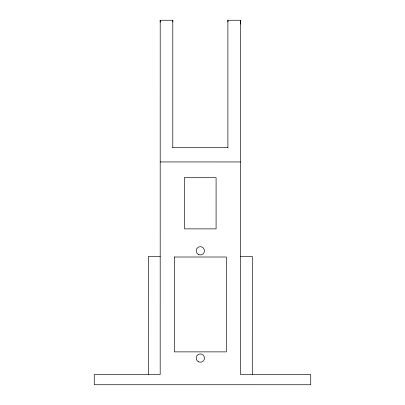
<?xml version="1.0" encoding="UTF-8"?>
<svg xmlns="http://www.w3.org/2000/svg" width="405" height="405" viewBox="0 0 405 405"><rect width="100%" height="100%" fill="white"/><g stroke="black" fill="none" stroke-linecap="round" stroke-linejoin="round"><path stroke-width="0.61" d="M148.367 374.503L148.377 256.421L160.188 256.421M160.203 22.098L160.203 20.25L172.798 20.25L172.798 21.921M172.798 20.25L172.788 147.698M240.499 24.037L240.499 20.255L227.904 20.255L227.893 147.698M240.499 20.255L240.479 374.514L310.736 374.514L310.736 384.75L94.264 384.735L94.264 374.503L160.183 374.503L160.203 20.25M252.285 374.514L252.295 256.426L240.484 256.426M172.793 147.354L227.899 147.359M160.198 161.949L240.494 161.959M227.904 20.255L227.904 21.926M174.363 257.013L174.352 351.874L226.314 351.879L226.319 257.013L174.363 257.013M184.604 177.704L184.599 228.871L216.088 228.876L216.093 177.704L184.604 177.704M198.268 361.655A4.131 4.131 0 0 0 204.464 358.076A4.131 4.131 0 0 0 198.268 354.496A4.131 4.131 0 0 0 198.268 361.655M198.273 254.391A4.131 4.131 0 0 0 204.474 250.816A4.131 4.131 0 0 0 198.273 247.232A4.131 4.131 0 0 0 198.273 254.391"/></g></svg>
